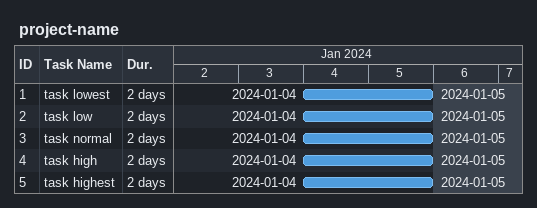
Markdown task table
project-name

| ID | Task | Duration | Start | Finish |
|---|---|---|---|---|
| 1 | task lowest | 2d | 2024-01-04 | 2024-01-05 |
| 2 | task low | 2d | 2024-01-04 | 2024-01-05 |
| 3 | task normal | 2d | 2024-01-04 | 2024-01-05 |
| 4 | task high | 2d | 2024-01-04 | 2024-01-05 |
| 5 | task highest | 2d | 2024-01-04 | 2024-01-05 |
